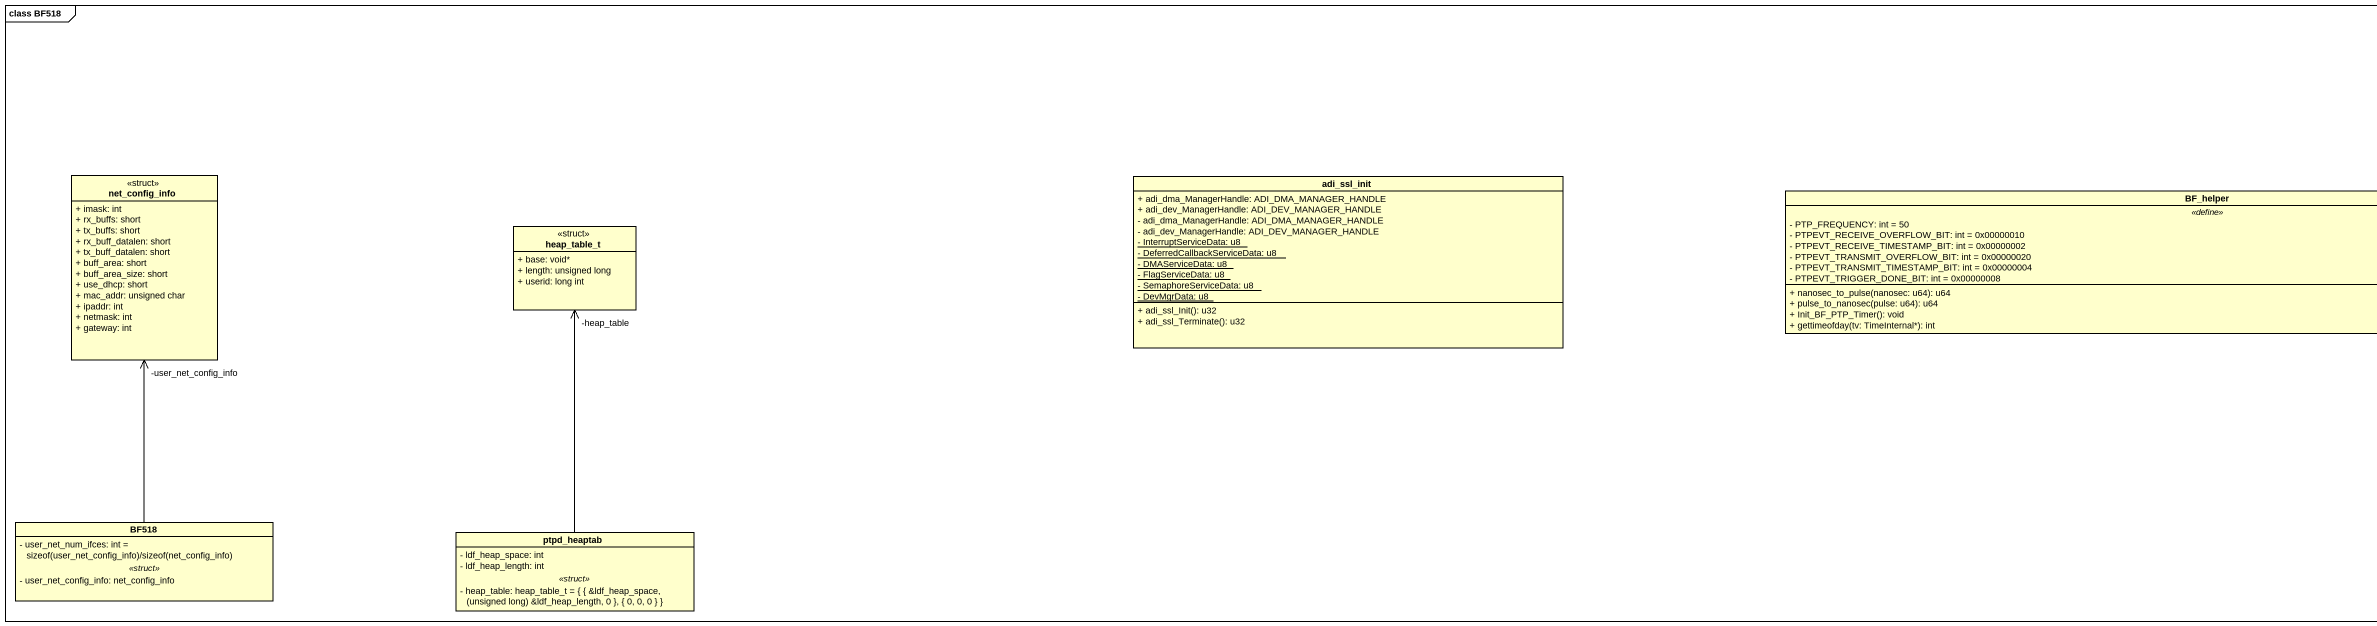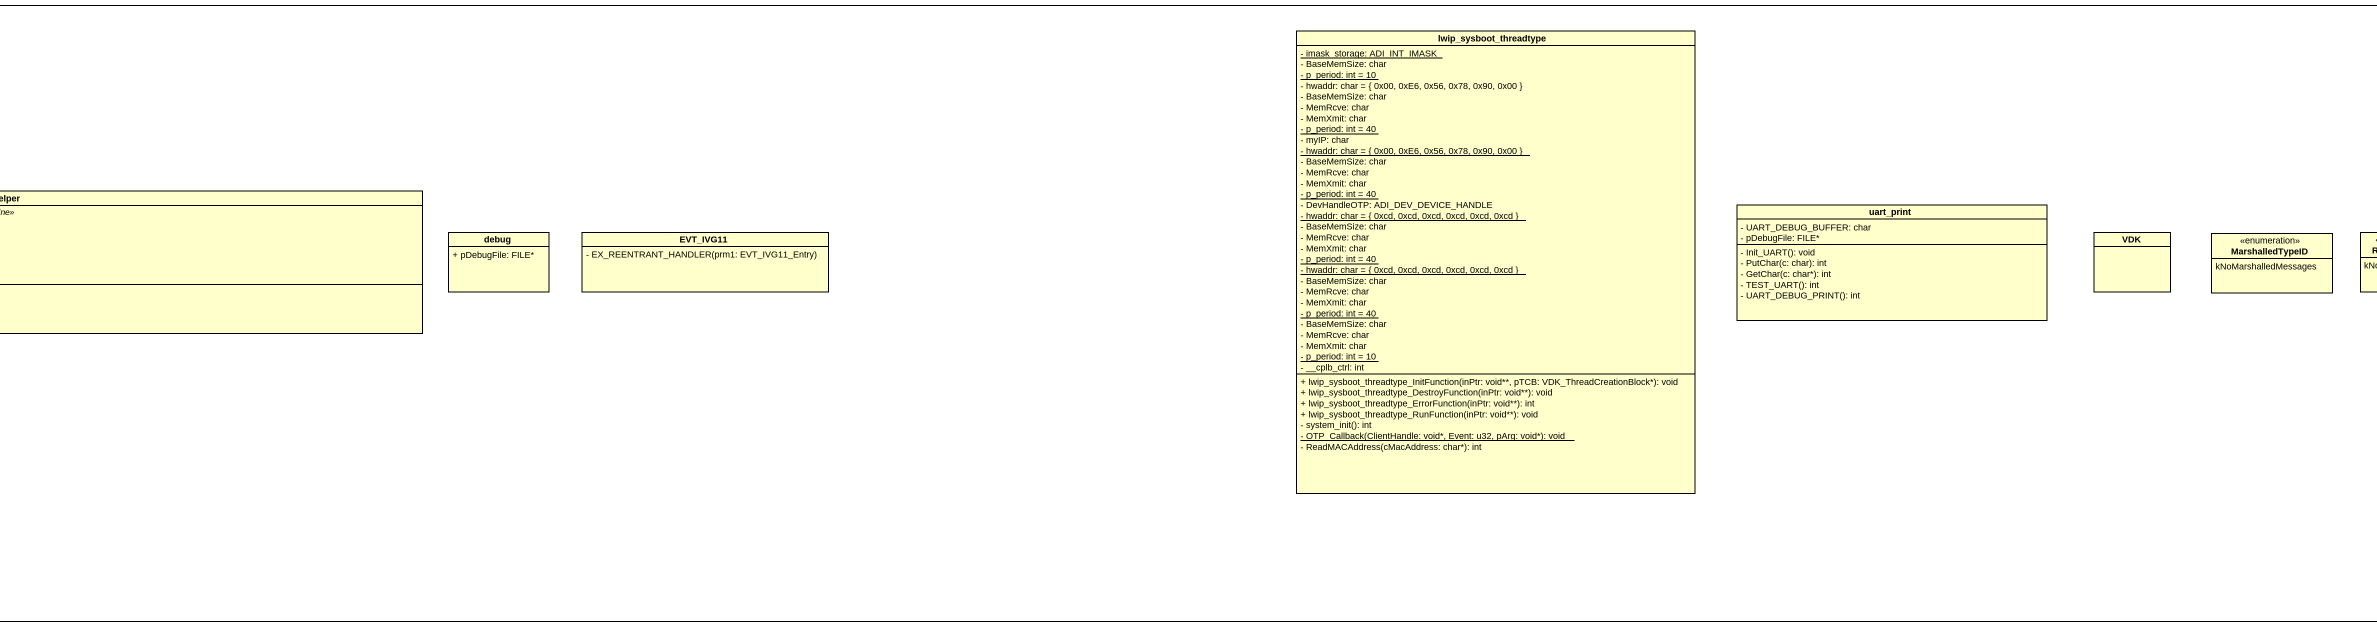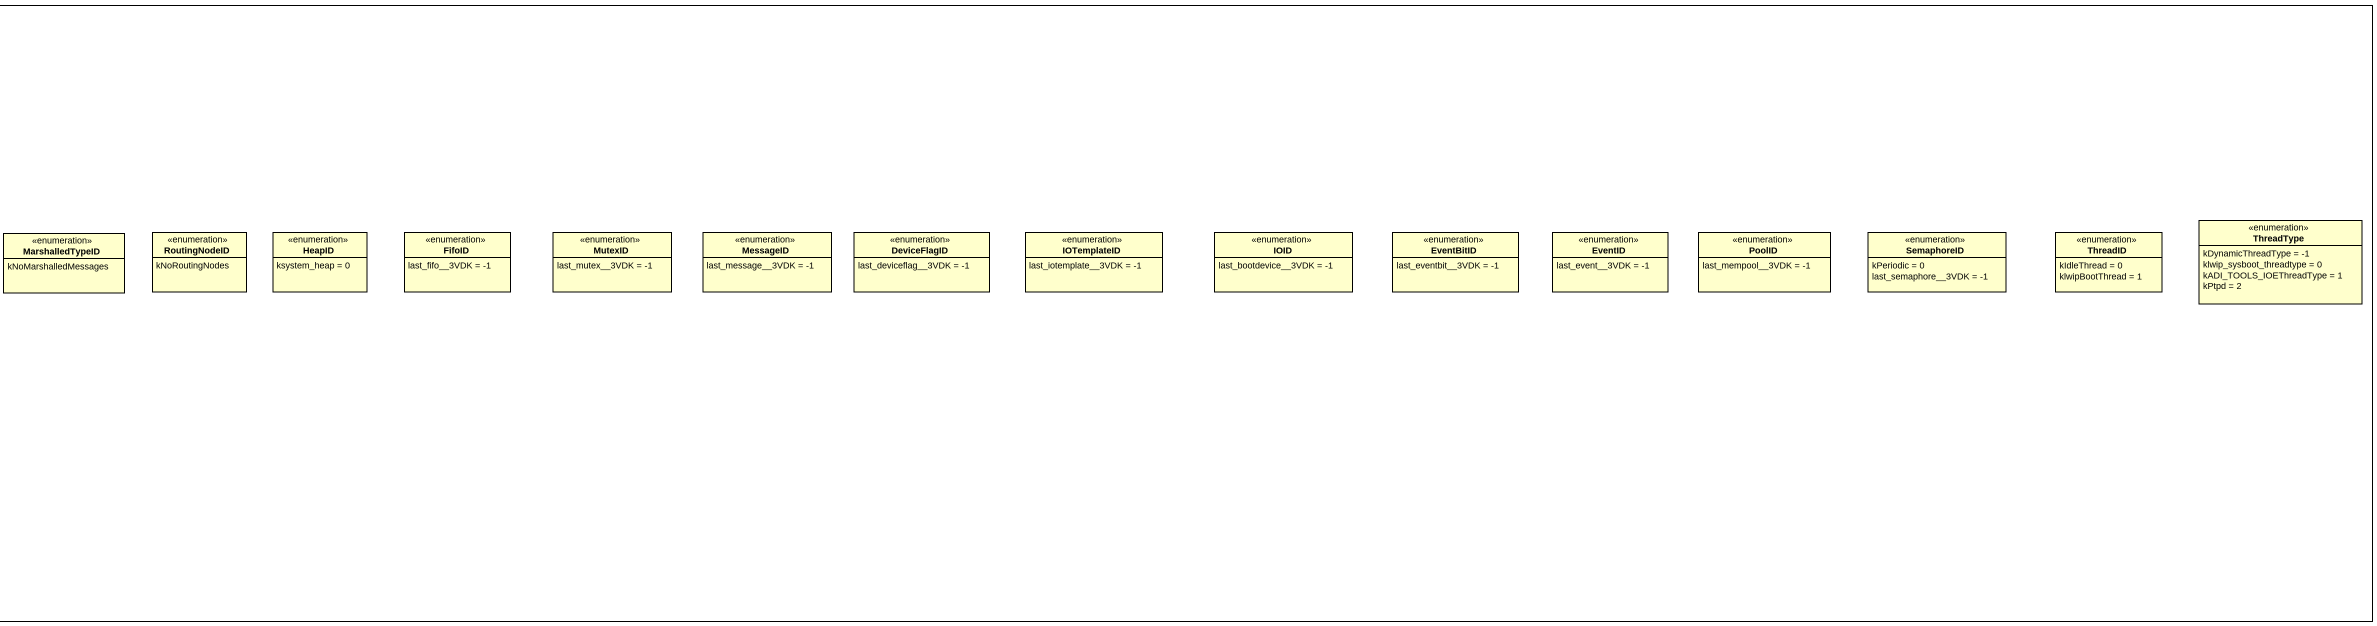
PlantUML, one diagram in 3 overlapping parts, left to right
@startuml
mainframe class BF518
hide circle
hide empty members
skinparam classAttributeIconSize 0
class lwip_sysboot_threadtype {
  {static} - imask_storage: ADI_INT_IMASK
  - BaseMemSize: char
  {static} - p_period: int = 10
  - hwaddr: char = { 0x00, 0xE6, 0x56, 0x78, 0x90, 0x00 }
  - BaseMemSize: char
  - MemRcve: char
  - MemXmit: char
  {static} - p_period: int = 40
  - myIP: char
  {static} - hwaddr: char = { 0x00, 0xE6, 0x56, 0x78, 0x90, 0x00 }
  - BaseMemSize: char
  - MemRcve: char
  - MemXmit: char
  {static} - p_period: int = 40
  - DevHandleOTP: ADI_DEV_DEVICE_HANDLE
  {static} - hwaddr: char = { 0xcd, 0xcd, 0xcd, 0xcd, 0xcd, 0xcd }
  - BaseMemSize: char
  - MemRcve: char
  - MemXmit: char
  {static} - p_period: int = 40
  {static} - hwaddr: char = { 0xcd, 0xcd, 0xcd, 0xcd, 0xcd, 0xcd }
  - BaseMemSize: char
  - MemRcve: char
  - MemXmit: char
  {static} - p_period: int = 40
  - BaseMemSize: char
  - MemRcve: char
  - MemXmit: char
  {static} - p_period: int = 10
  - __cplb_ctrl: int
  + lwip_sysboot_threadtype_InitFunction(inPtr: void**, pTCB: VDK_ThreadCreationBlock*): void
  + lwip_sysboot_threadtype_DestroyFunction(inPtr: void**): void
  + lwip_sysboot_threadtype_ErrorFunction(inPtr: void**): int
  + lwip_sysboot_threadtype_RunFunction(inPtr: void**): void
  - system_init(): int
  {static} - OTP_Callback(ClientHandle: void*, Event: u32, pArg: void*): void
  - ReadMACAddress(cMacAddress: char*): int
}
class net_config_info <<struct>> {
  + imask: int
  + rx_buffs: short
  + tx_buffs: short
  + rx_buff_datalen: short
  + tx_buff_datalen: short
  + buff_area: short
  + buff_area_size: short
  + use_dhcp: short
  + mac_addr: unsigned char
  + ipaddr: int
  + netmask: int
  + gateway: int
}
class adi_ssl_init {
  + adi_dma_ManagerHandle: ADI_DMA_MANAGER_HANDLE
  + adi_dev_ManagerHandle: ADI_DEV_MANAGER_HANDLE
  - adi_dma_ManagerHandle: ADI_DMA_MANAGER_HANDLE
  - adi_dev_ManagerHandle: ADI_DEV_MANAGER_HANDLE
  {static} - InterruptServiceData: u8
  {static} - DeferredCallbackServiceData: u8
  {static} - DMAServiceData: u8
  {static} - FlagServiceData: u8
  {static} - SemaphoreServiceData: u8
  {static} - DevMgrData: u8
  + adi_ssl_Init(): u32
  + adi_ssl_Terminate(): u32
}
class BF_helper {
  .. <<define>> ..
  - PTP_FREQUENCY: int = 50
  - PTPEVT_RECEIVE_OVERFLOW_BIT: int = 0x00000010
  - PTPEVT_RECEIVE_TIMESTAMP_BIT: int = 0x00000002
  - PTPEVT_TRANSMIT_OVERFLOW_BIT: int = 0x00000020
  - PTPEVT_TRANSMIT_TIMESTAMP_BIT: int = 0x00000004
  - PTPEVT_TRIGGER_DONE_BIT: int = 0x00000008
  --
  + nanosec_to_pulse(nanosec: u64): u64
  + pulse_to_nanosec(pulse: u64): u64
  + Init_BF_PTP_Timer(): void
  + gettimeofday(tv: TimeInternal*): int
}
class uart_print {
  - UART_DEBUG_BUFFER: char
  - pDebugFile: FILE*
  - Init_UART(): void
  - PutChar(c: char): int
  - GetChar(c: char*): int
  - TEST_UART(): int
  - UART_DEBUG_PRINT(): int
}
class heap_table_t <<struct>> {
  + base: void*
  + length: unsigned long
  + userid: long int
}
class debug {
  + pDebugFile: FILE*
}
class EVT_IVG11 {
  - EX_REENTRANT_HANDLER(prm1: EVT_IVG11_Entry)
}
class VDK
enum MarshalledTypeID {
  kNoMarshalledMessages
}
enum RoutingNodeID {
  kNoRoutingNodes
}
enum HeapID {
  ksystem_heap = 0
}
enum FifoID {
  last_fifo__3VDK = -1
}
enum MutexID {
  last_mutex__3VDK = -1
}
enum MessageID {
  last_message__3VDK = -1
}
enum DeviceFlagID {
  last_deviceflag__3VDK = -1
}
enum IOTemplateID {
  last_iotemplate__3VDK = -1
}
enum IOID {
  last_bootdevice__3VDK = -1
}
enum EventBitID {
  last_eventbit__3VDK = -1
}
enum EventID {
  last_event__3VDK = -1
}
enum PoolID {
  last_mempool__3VDK = -1
}
enum SemaphoreID {
  kPeriodic = 0
  last_semaphore__3VDK = -1
}
enum ThreadID {
  kIdleThread = 0
  klwipBootThread = 1
}
enum ThreadType {
  kDynamicThreadType = -1
  klwip_sysboot_threadtype = 0
  kADI_TOOLS_IOEThreadType = 1
  kPtpd = 2
}
class BF518 {
  {field} - user_net_num_ifces: int = sizeof(user_net_config_info)/sizeof(net_config_info)
  .. <<struct>> ..
  - user_net_config_info: net_config_info
}
class ptpd_heaptab {
  - ldf_heap_space: int
  - ldf_heap_length: int
  .. <<struct>> ..
  {field} - heap_table: heap_table_t = { { &ldf_heap_space, (unsigned long) &ldf_heap_length, 0 }, { 0, 0, 0 } }
}
BF518 -up-> "-user_net_config_info" net_config_info
ptpd_heaptab -up-> "-heap_table" heap_table_t
@enduml
